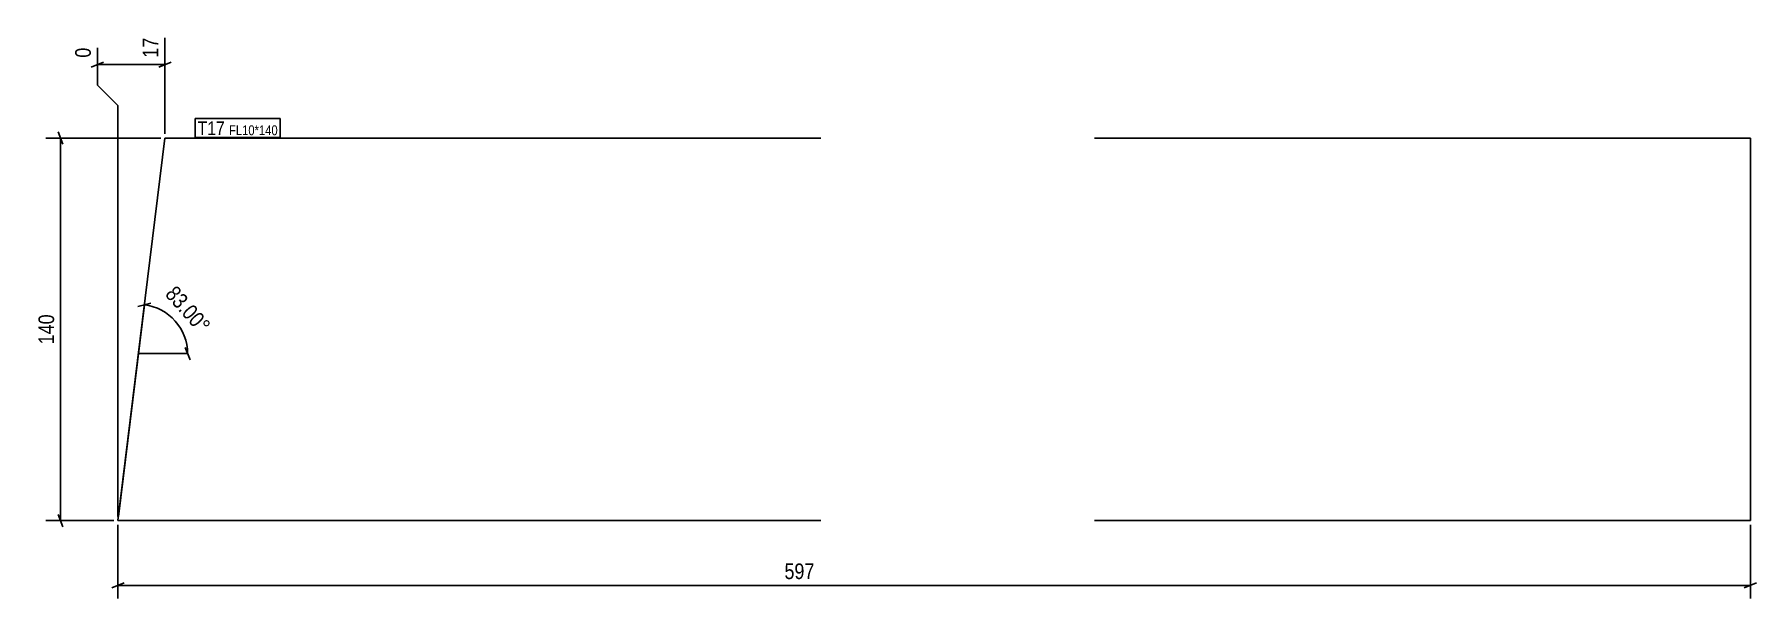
# Model space of a CAD drawing. Header units: millimetres. Extents: x 3 to 633, y 5 to 211.
import ezdxf

# ---------------------------------------------------------------- set-up
doc = ezdxf.new("R2010")
doc.units = ezdxf.units.MM
for name, color, linetype in [('MÅLSÆTNING', 7, 'Continuous'), ('STÅL', 7, 'Continuous'), ('TEKST', 7, 'Continuous')]:
    doc.layers.add(name, color=color, linetype=linetype)
doc.styles.add('Arial Narrow', font='ARIALN.TTF', dxfattribs={"height": 0.2})

msp = doc.modelspace()

# ---------------------------------------------------------------- linework, layer by layer
at = {"layer": 'MÅLSÆTNING', "color": 7, "linetype": 'Continuous'}
for p, q in [((51.01, 174.52), (51.01, 209.73)), ((26.33, 206.07), (26.33, 192.37)), ((24.08, 198.97), (28.58, 200.77)), ((26.33, 199.87), (51.01, 199.87)), ((53.26, 200.77), (48.76, 198.97)), ((26.33, 192.37), (33.83, 184.87)), ((33.83, 184.87), (33.83, 34.52)), ((49.51, 173.02), (7.5, 173.02)), ((13.73, 170.77), (11.93, 175.27)), ((12.83, 33.02), (12.83, 173.02)), ((34.01, 34.51), (43.52, 112)), ((45.86, 112.62), (41.18, 111.38)), ((43.52, 112), (41.33, 94.13)), ((58.43, 96.38), (60.23, 91.88)), ((59.33, 94.13), (41.33, 94.13)), ((32.33, 33.02), (7.5, 33.02)), ((11.93, 35.27), (13.73, 30.77)), ((33.83, 31.52), (33.83, 4.5)), ((631.08, 31.52), (631.08, 4.5)), ((36.08, 10.2), (31.58, 8.4)), ((33.83, 9.3), (631.08, 9.3)), ((628.83, 8.4), (633.33, 10.2))]:
    msp.add_line(p, q, dxfattribs=at)
msp.add_arc((41.33, 94.13), 18, 0, 83, dxfattribs=at)
at = {"layer": 'STÅL', "color": 2, "linetype": 'Continuous'}
for p, q in [((51.01, 173.02), (33.83, 33.02)), ((291.01, 173.02), (51.01, 173.02)), ((631.08, 173.02), (391.08, 173.02)), ((631.08, 173.02), (631.08, 33.02)), ((291.01, 33.02), (33.83, 33.02)), ((631.08, 33.02), (391.08, 33.02))]:
    msp.add_line(p, q, dxfattribs=at)

# ---------------------------------------------------------------- next in the draw order: wipeouts: each hides what was drawn before it
at = {"color": 0, "linetype": 'Continuous'}
for points in [[(49.81, 210.93), (41.41, 210.93), (41.41, 201.22), (49.81, 201.22)], [(25.13, 207.27), (16.73, 207.27), (16.73, 201.22), (25.13, 201.22)]]:
    msp.add_wipeout(points, dxfattribs=at).dxf.layer = 'MÅLSÆTNING'
at = {"color": 0}
for points, layer in [([(63.75, 99.24), (70.04, 104.81), (55.42, 121.33), (49.13, 115.76)], 'MÅLSÆTNING'), ([(11.7, 109.71), (3.3, 109.71), (3.3, 96.34), (11.7, 96.34)], 'MÅLSÆTNING'), ([(289.85, 10.43), (289.85, 18.83), (276.49, 18.83), (276.49, 10.43)], 'MÅLSÆTNING'), ([(72.93, 174.07), (72.93, 179.32), (63.01, 179.32), (63.01, 174.07)], 'TEKST')]:
    msp.add_wipeout(points, dxfattribs=at).dxf.layer = layer

# ---------------------------------------------------------------- next in the draw order: texts
at = {"layer": 'MÅLSÆTNING', "color": 3, "linetype": 'Continuous', "style": 'Arial Narrow'}
for s, height, p in [('17', 5.727, (48.61, 202.42)), ('0', 5.73, (23.93, 202.42))]:
    msp.add_text(s, height=height, rotation=90.00021, dxfattribs=at).set_placement(p)
at = {"layer": 'MÅLSÆTNING', "color": 3, "style": 'Arial Narrow'}
for s, rotation, p in [('83.00°', -48.50088, (50.83, 115.66)), ('140', 90.00021, (10.5, 97.54))]:
    msp.add_text(s, height=5.727, rotation=rotation, dxfattribs=at).set_placement(p)
msp.add_text('597', height=5.727, dxfattribs=at).set_placement((277.69, 11.63))

# ---------------------------------------------------------------- next in the draw order: wipeouts: each hides what was drawn before it
at = {"color": 0}
msp.add_wipeout([(72.93, 174.07), (72.93, 179.32), (63.01, 179.32), (63.01, 174.07)], dxfattribs=at).dxf.layer = 'TEKST'

# ---------------------------------------------------------------- next in the draw order: linework, layer by layer
at = {"layer": 'TEKST', "color": 7, "linetype": 'Continuous'}
msp.add_line((62.11, 173.17), (62.11, 180.22), dxfattribs=at)

# ---------------------------------------------------------------- next in the draw order: wipeouts: each hides what was drawn before it
at = {"color": 0}
msp.add_wipeout([(92.32, 174.07), (92.32, 177.82), (74.5, 177.82), (74.5, 174.07)], dxfattribs=at).dxf.layer = 'TEKST'

# ---------------------------------------------------------------- next in the draw order: wipeouts: each hides what was drawn before it
msp.add_wipeout([(92.32, 174.07), (92.32, 177.82), (74.5, 177.82), (74.5, 174.07)], dxfattribs=at).dxf.layer = 'TEKST'

# ---------------------------------------------------------------- next in the draw order: linework, layer by layer
at = {"layer": 'TEKST', "color": 7, "linetype": 'Continuous'}
for p, q in [((62.11, 180.22), (93.22, 180.22)), ((93.22, 173.17), (93.22, 180.22)), ((62.11, 173.17), (93.22, 173.17))]:
    msp.add_line(p, q, dxfattribs=at)

# ---------------------------------------------------------------- next in the draw order: texts
at = {"layer": 'TEKST', "color": 3, "style": 'Arial Narrow'}
for s, height, p in [('T17', 5.011, (63.01, 174.07)), ('FL10*140', 3.579, (74.5, 174.07))]:
    msp.add_text(s, height=height, dxfattribs=at).set_placement(p)

doc.saveas('drawing.dxf')
